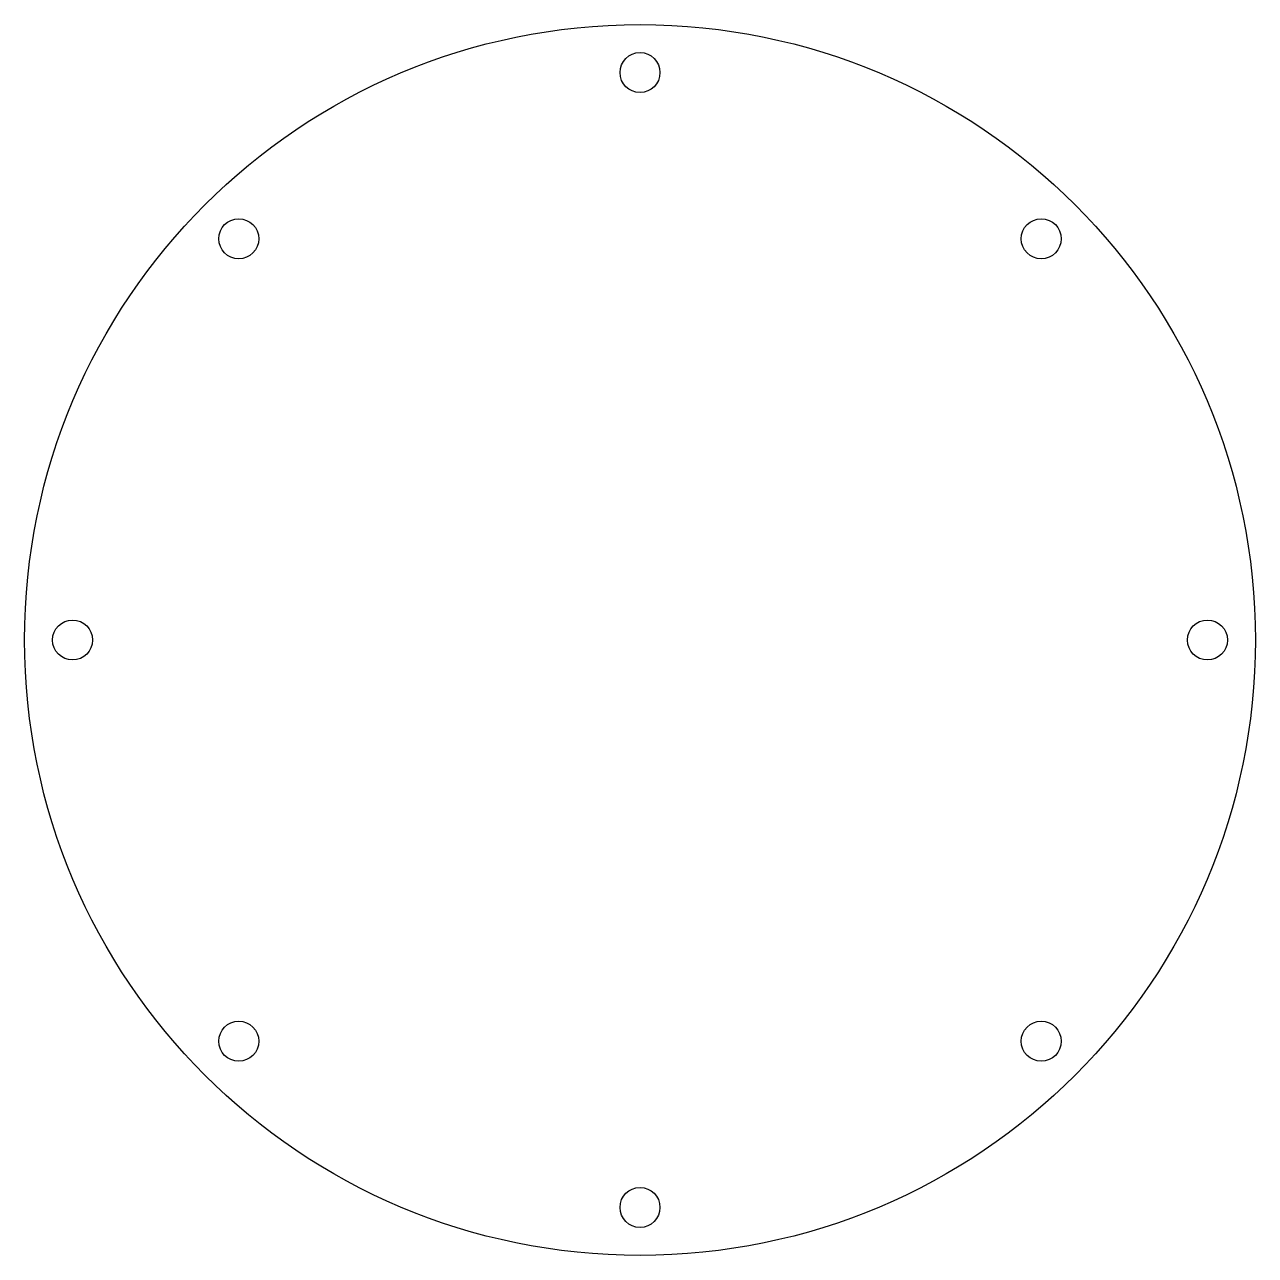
# Model space of a CAD drawing. Header units: millimetres. Extents: x -38.5 to 38.5, y -38.5 to 38.5.
import ezdxf

# ---------------------------------------------------------------- set-up
doc = ezdxf.new("R2010")
doc.units = ezdxf.units.MM
doc.layers.get('0').update_dxf_attribs({"linetype": 'CONTINUOUS'})

msp = doc.modelspace()

# ---------------------------------------------------------------- linework, layer by layer
for centre, radius in [((0, 0), 38.5), ((0, 35.5), 1.25), ((-25.102, 25.102), 1.25), ((25.102, 25.102), 1.25), ((-35.5, 0), 1.25), ((35.5, 0), 1.25), ((-25.102, -25.102), 1.25), ((25.102, -25.102), 1.25), ((0, -35.5), 1.25)]:
    msp.add_circle(centre, radius)

doc.saveas('drawing.dxf')
